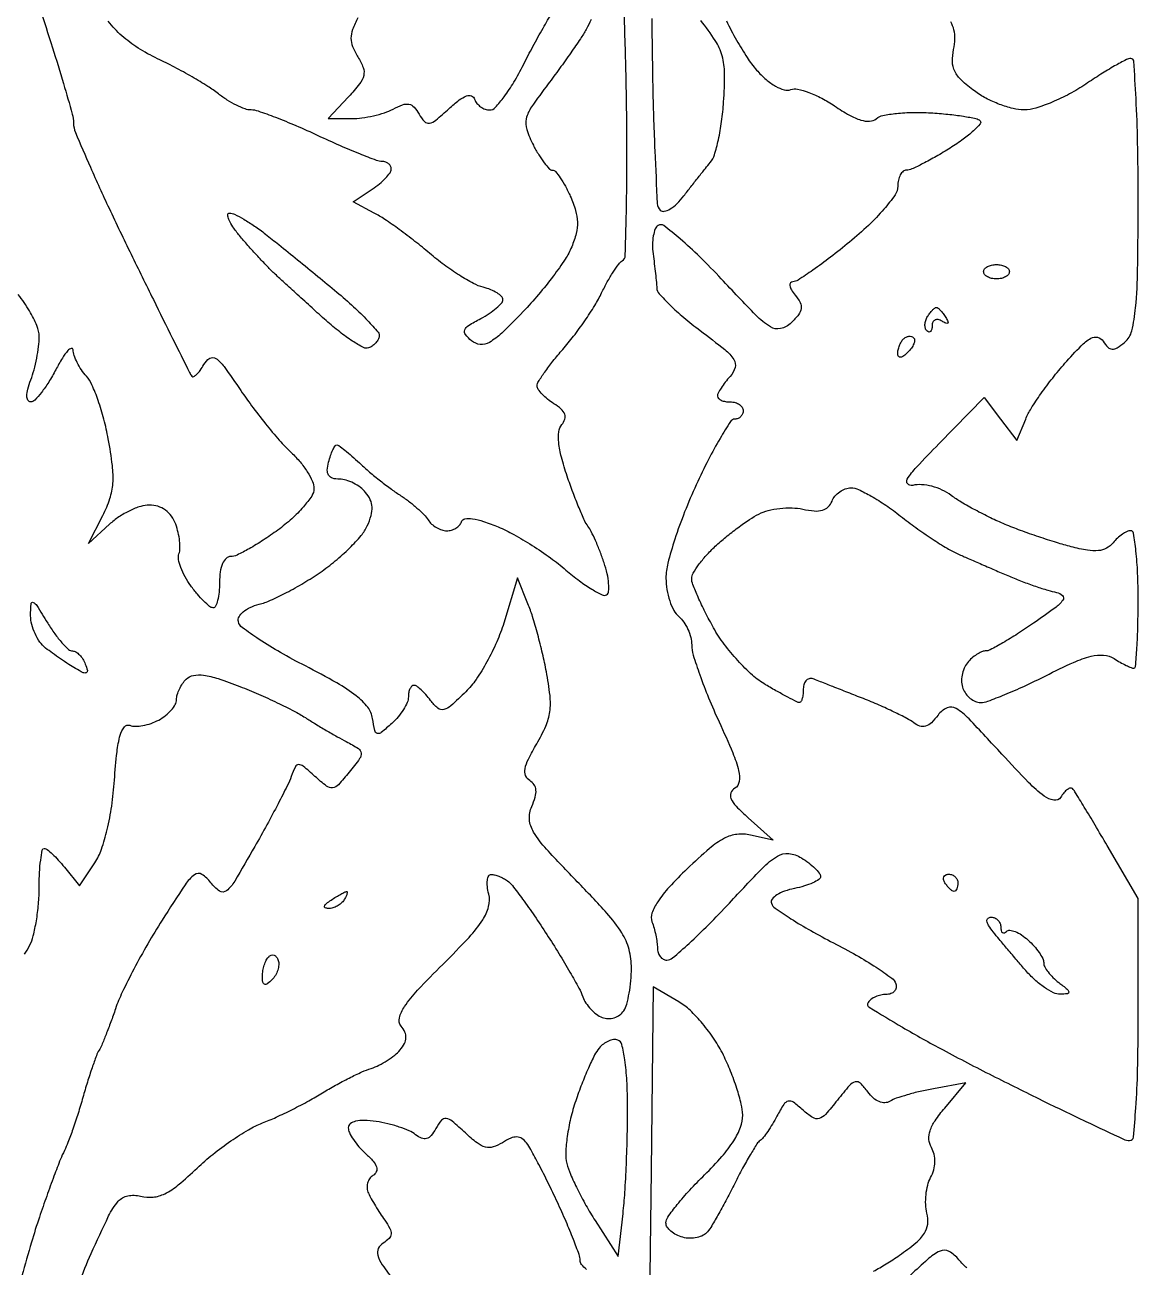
# Model space of a CAD drawing. Extents: x 0 to 102, y 0 to 135.
# Drawn here: x 90.55 to 101.52, y 12.63 to 24.87 of the extents above; entities that cross this region are included whole.
import ezdxf

# ---------------------------------------------------------------- set-up
doc = ezdxf.new("R2010")
doc.units = 0
doc.header["$MEASUREMENT"] = 0

msp = doc.modelspace()

# ---------------------------------------------------------------- linework, layer by layer
for points in [[(90.693273, 25.035399, -0.003682), (90.822118, 24.640315, -0.005177), (90.930804, 24.285863, -0.00313), (91.017172, 23.986539, -0.068771), (91.0296, 23.896608, 0.100509), (91.047997, 23.806012, 0.003248), (91.196165, 23.462465, 0.006131), (91.379369, 23.058683, 0.004208), (91.596631, 22.605008, 0.000726), (91.816257, 22.15778, 0.001142), (92.006354, 21.774311, 0.000272), (92.173836, 21.43885, 0.046226), (92.195176, 21.404505, 0.359771), (92.213684, 21.400138, 0.076451), (92.242892, 21.420621, 0.048529), (92.27786, 21.461335, 0.025614), (92.31336, 21.51778, -0.124002), (92.371976, 21.579829, -0.302964), (92.431901, 21.578556, -0.084063), (92.512666, 21.499085, -0.007387), (92.677819, 21.263275, 0.011808), (92.800396, 21.091507, 0.009705), (92.939042, 20.913907, 0.009832), (93.07283, 20.755681, 0.025512), (93.177004, 20.648803, -0.03236), (93.261729, 20.559464, -0.033275), (93.333365, 20.460733, -0.035273), (93.38335, 20.367164, -0.105417), (93.3984, 20.296572, -0.148517), (93.376123, 20.223228, -0.031529), (93.294099, 20.115955, -0.030403), (93.179261, 19.999082, -0.024828), (93.043334, 19.888319, -0.013636), (92.899307, 19.788334, -0.017043), (92.760187, 19.703904, -0.015367), (92.640504, 19.641496, -0.112958), (92.578034, 19.6272, 0.197122), (92.5335, 19.608933, 0.095928), (92.498136, 19.557355, 0.06664), (92.475227, 19.476673, 0.035911), (92.4678, 19.3734, -0.023617), (92.463212, 19.276319, -0.038273), (92.449162, 19.194935, -0.04537), (92.428898, 19.137311, -0.304917), (92.40435, 19.122259, -0.164183), (92.371004, 19.13509, -0.021515), (92.313895, 19.1868, -0.023142), (92.24966, 19.256353, -0.017471), (92.185519, 19.338241, -0.031684), (92.128887, 19.427345, -0.036801), (92.087095, 19.518649, -0.039885), (92.064187, 19.599543, -0.140836), (92.068652, 19.652833, 0.087142), (92.078631, 19.704833, 0.031475), (92.075068, 19.780268, 0.030073), (92.06065, 19.864138, 0.03139), (92.03641, 19.94445, 0.066526), (91.994212, 20.0238, 0.078726), (91.934596, 20.084216, 0.081396), (91.861001, 20.121832, 0.077673), (91.778029, 20.1348, 0.077252), (91.691386, 20.121333, 0.035382), (91.584841, 20.078885, 0.033962), (91.476719, 20.017299, 0.039747), (91.383839, 19.94445), (91.177272, 19.7541), (91.318667, 20.032063, 0.037687), (91.387961, 20.198164, 0.062419), (91.417382, 20.346952, 0.048596), (91.412707, 20.522817, 0.014777), (91.371974, 20.786532, 0.018526), (91.328909, 20.979258, 0.019689), (91.272414, 21.164334, 0.01972), (91.211512, 21.319025, 0.080437), (91.156744, 21.403531, -0.036148), (91.107807, 21.466157, -0.031461), (91.06585, 21.538073, -0.032755), (91.036214, 21.608219, -0.075939), (91.025861, 21.664261, 0.488241), (91.007807, 21.677462, 0.145577), (90.974022, 21.655988, 0.04209), (90.919389, 21.581268, 0.015371), (90.85464, 21.46725, -0.018502), (90.784622, 21.345732, -0.02593), (90.712713, 21.243192, -0.024403), (90.647274, 21.1674, -0.205256), (90.606673, 21.15, -0.276047), (90.57964, 21.166156, -0.126355), (90.569418, 21.207557, -0.064462), (90.578849, 21.275437, -0.024134), (90.608694, 21.367007, 0.025959), (90.640311, 21.46523, 0.01693), (90.666964, 21.581335, 0.017037), (90.685303, 21.696642, 0.030924), (90.6912, 21.791898, 0.099865), (90.669063, 21.901629, 0.034692), (90.595985, 22.04639, 0.030443), (90.485002, 22.209409, 0.021535)], [(91.087617, 12.473161, -0.019338), (91.20278, 12.75914, -0.00678), (91.375223, 13.130175, -0.065827), (91.47005, 13.274884, -0.16959), (91.56393, 13.329044, -0.108722), (91.690956, 13.325319, 0.086055), (91.813324, 13.316221, 0.091342), (91.92888, 13.349405, 0.058677), (92.061786, 13.436299, 0.016234), (92.248135, 13.60264, -0.021806), (92.402518, 13.737388, -0.0174), (92.579876, 13.869214, -0.017733), (92.752919, 13.979868, -0.041774), (92.8908, 14.046466, 0.015846), (93.025523, 14.103132, 0.008698), (93.1869, 14.180537, 0.008662), (93.348121, 14.264872, 0.013688), (93.483, 14.343295, -0.011695), (93.609763, 14.417677, -0.010185), (93.745792, 14.489689, -0.010296), (93.871521, 14.549792, -0.029576), (93.96181, 14.584417, 0.038014), (94.039277, 14.615633, 0.026927), (94.120988, 14.661648, 0.02732), (94.194684, 14.714411, 0.050566), (94.247119, 14.765976, 0.051385), (94.289957, 14.82995, 0.111245), (94.305421, 14.886755, 0.119765), (94.294568, 14.941939, 0.065127), (94.257502, 15.000713, -0.243682), (94.239948, 15.081221, -0.082672), (94.291272, 15.193622, -0.040361), (94.420532, 15.355447, -0.008995), (94.667715, 15.609011, 0.009667), (94.926604, 15.8753, 0.043116), (95.061083, 16.046516, 0.079766), (95.120158, 16.17865, 0.127467), (95.1211, 16.301598, -0.033308), (95.10754, 16.376409, -0.058467), (95.107796, 16.43922, -0.088337), (95.120688, 16.48133, -0.286288), (95.144679, 16.495705, -0.062097), (95.17872, 16.490842, -0.027837), (95.221678, 16.476532, -0.027032), (95.265986, 16.456143, -0.033053), (95.304825, 16.432255, -0.073138), (95.353619, 16.385551, -0.006738), (95.454926, 16.251676, -0.008579), (95.571405, 16.087536, -0.006624), (95.6929, 15.9048, -0.005887), (95.811938, 15.71566, -0.006748), (95.921071, 15.532129, -0.006141), (96.009509, 15.374276, -0.037983), (96.047606, 15.289531, 0.059863), (96.078436, 15.228251, 0.042869), (96.126202, 15.168132, 0.043376), (96.18256, 15.118, 0.068585), (96.239119, 15.086853, 0.086598), (96.297624, 15.075381, 0.080123), (96.358255, 15.083865, 0.081666), (96.412151, 15.110695, 0.095654), (96.451243, 15.152222, 0.074321), (96.480179, 15.217703, 0.022205), (96.504427, 15.324466, 0.021733), (96.521308, 15.448311, 0.021935), (96.527305, 15.572772, 0.067059), (96.503416, 15.756018, 0.074321), (96.431964, 15.919556, 0.043965), (96.285003, 16.113614, 0.009267), (95.993484, 16.423686, -0.006842), (95.689757, 16.74362, -0.050047), (95.562777, 16.912145, -0.116965), (95.522261, 17.037402, -0.125572), (95.543969, 17.163966, 0.032308), (95.578809, 17.257918, 0.092), (95.586234, 17.327022, 0.131784), (95.567813, 17.379345, 0.104542), (95.52429, 17.42087, -0.165447), (95.484601, 17.469026, -0.138593), (95.478891, 17.535305, -0.069387), (95.511854, 17.632159, -0.016616), (95.593481, 17.781641, 0.030109), (95.683101, 17.956836, 0.069873), (95.72283, 18.098658, 0.061345), (95.724583, 18.256991, 0.019061), (95.689056, 18.492723, 0.010733), (95.651352, 18.670347, 0.008503), (95.603242, 18.860637, 0.008612), (95.552549, 19.035696, 0.021147), (95.507711, 19.1619), (95.405261, 19.4157), (95.26898, 18.972174, -0.029098), (95.199419, 18.785266, -0.02249), (95.103013, 18.590409, -0.022969), (94.996097, 18.416159, -0.049484), (94.895356, 18.295374, -0.011183), (94.748071, 18.156952, -0.123541), (94.677106, 18.119447, -0.242731), (94.619087, 18.133393, -0.054549), (94.54763, 18.21015, 0.021742), (94.501401, 18.266835, 0.027602), (94.453773, 18.31471, 0.027662), (94.410762, 18.349314, 0.156811), (94.383123, 18.3582, 0.198942), (94.362445, 18.349633, 0.085534), (94.344899, 18.324775, 0.065517), (94.332981, 18.287966, 0.045603), (94.329, 18.244412, -0.102618), (94.317823, 18.190525, -0.037012), (94.281294, 18.120876, -0.034823), (94.228743, 18.048289, -0.034758), (94.166596, 17.983651, -0.011584), (94.062437, 17.893688, -0.23782), (94.023144, 17.884807, -0.287443), (93.997337, 17.911619, -0.015952), (93.976246, 18.031182, 0.132442), (93.92876, 18.141629, 0.059503), (93.815893, 18.25385, 0.03697), (93.623894, 18.382335, 0.011082), (93.3138, 18.549204, -0.011675), (93.068881, 18.681376, -0.016608), (92.858228, 18.810942, -0.012613), (92.692571, 18.926689, -0.180715), (92.653918, 18.985927, -0.187029), (92.661156, 19.034073, -0.088653), (92.702017, 19.082996, -0.067629), (92.770227, 19.126051, -0.045555), (92.857255, 19.156538, 0.044158), (92.970322, 19.195793, 0.014651), (93.128373, 19.272476, 0.014458), (93.299421, 19.368139, 0.015948), (93.459027, 19.470609, 0.022347), (93.608562, 19.583657, 0.0215), (93.749431, 19.710999, 0.022009), (93.863604, 19.833853, 0.069424), (93.923777, 19.928532, 0.036011), (93.962173, 20.031938, 0.082935), (93.971914, 20.114068, 0.097359), (93.954064, 20.186525, 0.064357), (93.908079, 20.259195, 0.059637), (93.85586, 20.308721, 0.043878), (93.787897, 20.350587, 0.044601), (93.715406, 20.379144, 0.071654), (93.649761, 20.3886, -0.070486), (93.582088, 20.398188, -0.183727), (93.543435, 20.427261, -0.157344), (93.530367, 20.478354, -0.048548), (93.543087, 20.5578, -0.018657), (93.562652, 20.62263, -0.028086), (93.584903, 20.677297, -0.026976), (93.60685, 20.717794, -0.26073), (93.623304, 20.727, -0.161262), (93.645137, 20.71977, -0.008675), (93.703585, 20.674699, -0.012833), (93.771902, 20.617167, -0.00895), (93.846087, 20.548955, 0.014352), (93.932926, 20.470823, 0.008625), (94.040152, 20.382916, 0.008635), (94.149893, 20.299109, 0.01489), (94.2444, 20.233736, -0.018762), (94.330332, 20.173305, -0.017458), (94.413645, 20.105196, -0.01775), (94.483391, 20.03947, -0.054812), (94.523554, 19.988781, 0.067825), (94.558001, 19.947549, 0.052003), (94.605305, 19.912661, 0.052969), (94.657609, 19.888944, 0.08014), (94.706854, 19.881, 0.071007), (94.753269, 19.887625, 0.066162), (94.797201, 19.907017, 0.070306), (94.832094, 19.935709, 0.105507), (94.852023, 19.969568, -0.280832), (94.886027, 19.998296, -0.073368), (94.960622, 19.998852, -0.045856), (95.070434, 19.973062, -0.018367), (95.21511, 19.918763, -0.028322), (95.366752, 19.845061, -0.014485), (95.548507, 19.736604, -0.014347), (95.729851, 19.613691, -0.0209), (95.881668, 19.494361, 0.016105), (96.014146, 19.388161, 0.024301), (96.136618, 19.30528, 0.021323), (96.238846, 19.24894, 0.259245), (96.281977, 19.250936, 0.237724), (96.30232, 19.284083, 0.040365), (96.302547, 19.360536, 0.036558), (96.28774, 19.457987, 0.025127), (96.257472, 19.56562, 0.011135), (96.217412, 19.676523, 0.011623), (96.172985, 19.783943, 0.011361), (96.130393, 19.874858, 0.049079), (96.098798, 19.925374, -0.057884), (96.06522, 19.981218, -0.007979), (96.011116, 20.105781, -0.009066), (95.951828, 20.256103, -0.007562), (95.894184, 20.417814, -0.0165), (95.836902, 20.6068, -0.03986), (95.810548, 20.750302, -0.056549), (95.81172, 20.856588, -0.143145), (95.842111, 20.926825, 0.098469), (95.870939, 20.980047, 0.168271), (95.869274, 21.03001, 0.121549), (95.83462, 21.079737, 0.040523), (95.762899, 21.133053, -0.029211), (95.699779, 21.177796, -0.035312), (95.646439, 21.227056, -0.038007), (95.608781, 21.273761, -0.151798), (95.598, 21.308453, -0.141546), (95.610227, 21.350777, -0.012686), (95.672173, 21.443733, -0.015717), (95.753791, 21.552303, -0.011626), (95.850503, 21.667286, 0.01773), (95.956726, 21.796751, 0.012493), (96.067157, 21.949277, 0.012629), (96.165565, 22.10066, 0.025759), (96.233467, 22.225056, -0.0141), (96.288785, 22.332266, -0.016786), (96.347117, 22.429997, -0.015699), (96.401161, 22.508474, -0.095981), (96.43716, 22.541673, 0.252373), (96.466168, 22.592008, 0.001881), (96.47834, 23.086381, 0.006377), (96.482987, 23.660029, 0.003975), (96.474512, 24.332443, 0.004416), (96.45451, 25.01293, 0.006427)], [(93.832218, 24.934913, 0.031395), (93.779193, 24.818875, 0.091241), (93.763133, 24.732526, 0.099126), (93.779431, 24.650314, 0.041257), (93.831484, 24.549292, -0.049483), (93.883365, 24.444407, -0.148354), (93.888575, 24.36549, -0.110437), (93.84886, 24.282984, -0.021399), (93.740166, 24.156883), (93.538106, 23.9418), (93.769915, 23.9418, 0.033711), (93.87153, 23.948659, 0.023062), (93.985343, 23.969476, 0.023308), (94.093657, 23.999877, 0.042816), (94.177767, 24.036016, -0.034824), (94.272015, 24.078306, -0.136439), (94.334973, 24.083413, -0.1631), (94.385031, 24.055176, -0.055968), (94.43417, 23.986639, 0.057914), (94.487199, 23.913278, 0.257878), (94.535795, 23.896934, 0.129152), (94.599223, 23.926579, 0.012217), (94.729469, 24.040473, -0.02089), (94.829653, 24.125058, -0.077998), (94.901651, 24.164739, -0.179361), (94.950511, 24.164402, -0.219977), (94.982155, 24.13215, 0.084216), (95.004811, 24.091728, 0.067708), (95.041102, 24.057464, 0.068114), (95.08498, 24.034315, 0.087583), (95.129822, 24.0264, 0.210694), (95.184882, 24.050679, 0.024532), (95.272724, 24.156869, 0.026087), (95.368818, 24.30042, 0.018471), (95.461937, 24.47055, -0.007083), (95.556319, 24.652719, -0.007007), (95.656155, 24.832803, -0.006906), (95.747894, 24.987938, -0.026751)], [(96.128808, 24.917827, -0.035155), (96.081573, 24.820924, -0.016653), (96.024248, 24.728904, -0.004707), (95.928905, 24.589496, -0.004738), (95.818141, 24.433929, -0.004989), (95.706312, 24.283163, 0.011278), (95.542364, 24.056219, 0.091806), (95.490364, 23.939763, 0.140737), (95.494894, 23.833935, 0.038728), (95.560435, 23.678844, 0.018584), (95.613395, 23.585136, 0.026099), (95.667929, 23.506064, 0.024611), (95.717663, 23.447633, 0.206988), (95.748721, 23.4342, -0.221051), (95.779081, 23.420088, -0.025423), (95.825832, 23.358559, -0.026817), (95.876318, 23.275338, -0.018741), (95.924478, 23.176697, -0.030979), (95.976541, 23.036159, -0.0665), (95.994924, 22.922281, -0.069163), (95.982471, 22.810428, -0.035946), (95.938094, 22.676889, -0.048277), (95.874502, 22.557431, -0.014674), (95.756055, 22.389753, -0.014546), (95.611552, 22.208642, -0.015378), (95.459328, 22.039663, -0.009893), (95.248593, 21.828264, -0.062548), (95.127121, 21.737396, -0.149358), (95.036966, 21.717161, -0.155484), (94.95254, 21.751296, -0.049946), (94.890797, 21.813927, -0.272238), (94.884107, 21.859153, -0.160228), (94.921866, 21.903756, -0.016983), (95.041876, 21.971926, 0.024395), (95.125244, 22.020931, 0.032242), (95.195643, 22.073857, 0.033677), (95.246206, 22.123522, 0.183785), (95.2596, 22.158731, 0.201614), (95.246447, 22.190024, 0.053516), (95.203018, 22.224295, 0.045454), (95.140727, 22.25596, 0.033401), (95.066981, 22.279802, -0.061911), (94.97072, 22.31709, -0.017697), (94.832206, 22.397992, -0.017526), (94.681057, 22.50119, -0.017773), (94.538231, 22.614264, 0.010084), (94.394241, 22.731905, 0.008896), (94.239559, 22.848782, 0.008972), (94.096348, 22.949159, 0.026612), (93.993489, 23.01084), (93.784878, 23.121299), (93.972339, 23.245768, 0.02545), (94.044106, 23.29887, 0.031688), (94.104733, 23.355495, 0.033143), (94.148008, 23.407937, 0.157188), (94.1598, 23.444519, 0.117893), (94.153025, 23.472851, 0.100599), (94.133912, 23.49698, 0.092623), (94.105329, 23.51318, 0.082916), (94.071672, 23.5188, -0.090474), (94.014459, 23.529238, -0.00538), (93.849971, 23.593354, -0.007953), (93.655059, 23.67538, -0.005775), (93.4407, 23.7726, 0.007757), (93.224114, 23.869797, 0.010037), (93.022354, 23.951846, 0.008016), (92.851972, 24.014068, 0.083722), (92.778837, 24.0264, -0.088265), (92.719518, 24.036954, -0.026898), (92.635401, 24.073108, -0.026007), (92.543806, 24.124548, -0.025705), (92.457676, 24.185405, 0.026181), (92.352858, 24.259316, 0.009678), (92.198028, 24.352645, 0.009561), (92.024789, 24.448183, 0.011364), (91.857626, 24.531449, -0.031294), (91.665227, 24.63705, -0.041168), (91.505491, 24.757685, -0.042306), (91.371019, 24.899988, -0.036077)], [(96.727976, 24.926424, 0.003616), (96.73773, 24.225028, 0.005685), (96.757316, 23.622774, 0.001823), (96.781984, 23.104125, 0.186107), (96.810832, 23.039381, 0.257056), (96.849907, 23.028128, 0.080716), (96.908342, 23.051732, 0.057677), (96.97629, 23.104489, 0.03553), (97.043453, 23.1804, -0.002312), (97.112684, 23.269987, -0.001944), (97.186846, 23.364283, -0.001961), (97.255237, 23.449858, -0.005421), (97.304267, 23.509384, 0.101609), (97.34462, 23.583721, 0.019489), (97.383658, 23.732968, 0.020036), (97.415942, 23.913669, 0.017276), (97.435616, 24.105541, 0.017488), (97.444811, 24.386984, 0.068006), (97.420864, 24.559259, 0.075167), (97.352845, 24.709963, 0.024375), (97.209819, 24.909139, -0.022256)], [(97.463246, 24.904324, 0.016091), (97.56229, 24.714472, 0.016353), (97.666847, 24.542293, 0.036316), (97.759806, 24.420274, 0.032858), (97.85354, 24.327275, 0.048909), (97.947653, 24.260366, 0.06008), (98.032331, 24.224537, 0.16309), (98.096602, 24.227307, -0.147507), (98.164399, 24.2323, -0.03452), (98.274843, 24.199533, -0.032665), (98.401882, 24.142384, -0.027055), (98.528977, 24.065831, 0.020562), (98.674931, 23.975316, 0.054542), (98.787598, 23.927012, 0.085077), (98.874129, 23.916025, 0.163761), (98.938605, 23.940891, -0.124638), (99.003915, 23.972016, -0.022441), (99.138118, 23.992553, -0.022977), (99.30125, 24.002522, -0.019007), (99.47534, 23.99853, -0.010234), (99.645814, 23.984623, -0.014191), (99.797824, 23.964712, -0.010656), (99.922075, 23.94211, -0.147085), (99.961906, 23.920694, -0.392856), (99.963079, 23.888777, -0.02928), (99.896863, 23.820556, -0.028327), (99.796987, 23.738937, -0.016352), (99.668474, 23.651807, -0.010423), (99.530159, 23.568473, -0.013463), (99.399676, 23.498122, -0.011223), (99.288725, 23.445194, -0.106062), (99.237481, 23.4342, 0.178248), (99.204553, 23.422076, 0.092161), (99.176545, 23.387541, 0.072222), (99.157581, 23.336134, 0.052353), (99.1512, 23.275362, -0.154641), (99.124101, 23.189838, -0.024696), (99.014728, 23.049806, -0.024776), (98.861983, 22.889743, -0.017623), (98.676181, 22.725462, -0.008189), (98.488, 22.575643, -0.011656), (98.31566, 22.449274, -0.007778), (98.168807, 22.350132, -0.145584), (98.115922, 22.3344, 0.24385), (98.093427, 22.322735, 0.200661), (98.087505, 22.296004, 0.092213), (98.103477, 22.253822, 0.03673), (98.139524, 22.203254, -0.051421), (98.189409, 22.128744, -0.158166), (98.199755, 22.069709, -0.133101), (98.173933, 22.009459, -0.032281), (98.100708, 21.928304, -0.138182), (97.997294, 21.872137, -0.198983), (97.895898, 21.889532, -0.059403), (97.752123, 22.006132, -0.004704), (97.412769, 22.362239, 0.01112), (97.199791, 22.580064, 0.017724), (97.007275, 22.755483, 0.012006), (96.844574, 22.886921, 0.311823), (96.791058, 22.889651, 0.16295), (96.761799, 22.854498, 0.048136), (96.742524, 22.78616, 0.042726), (96.734485, 22.700249, 0.034826), (96.740185, 22.608012, -0.002975), (96.752311, 22.511818, -0.002847), (96.763478, 22.414066, -0.00282), (96.772356, 22.327682, -0.010212), (96.776571, 22.272591, 0.170039), (96.800038, 22.215949, 0.016434), (96.904378, 22.10672, 0.019401), (97.041765, 21.98212, 0.014133), (97.203472, 21.854122, -0.008314), (97.447515, 21.665527, -0.079354), (97.535817, 21.568404, -0.216215), (97.548027, 21.489547, -0.116346), (97.499572, 21.40167, 0.018781), (97.451727, 21.344636, 0.022562), (97.411311, 21.28746, 0.022019), (97.382046, 21.237074, 0.121126), (97.3746, 21.206789, 0.208616), (97.384071, 21.185077, 0.082021), (97.411877, 21.166682, 0.06249), (97.452918, 21.154167, 0.042812), (97.5015, 21.15, -0.064853), (97.550014, 21.143681, -0.082425), (97.591123, 21.125149, -0.098894), (97.618623, 21.097663, -0.148195), (97.6284, 21.0654, -0.09594), (97.622147, 21.033109, -0.097163), (97.604301, 21.005651, -0.09864), (97.577667, 20.987268, -0.102225), (97.546362, 20.9808, 0.255588), (97.502717, 20.956931, 0.009406), (97.40069, 20.790916, 0.015079), (97.28606, 20.582126, 0.009781), (97.165662, 20.334386, 0.014506), (97.051336, 20.06682, 0.015243), (96.954732, 19.797419, 0.015046), (96.885673, 19.560593, 0.063496), (96.867, 19.414144, 0.041585), (96.876378, 19.301588, 0.039204), (96.904277, 19.189817, 0.041717), (96.945176, 19.094773, 0.097386), (96.9939, 19.035, -0.068231), (97.042487, 18.981982, -0.044556), (97.083523, 18.909729, -0.044223), (97.111468, 18.830496, -0.062754), (97.1208, 18.756439, 0.074438), (97.135781, 18.656369, 0.011097), (97.19992, 18.462433, 0.012277), (97.287019, 18.235274, 0.010304), (97.390143, 17.998847, -0.008039), (97.525203, 17.692992, -0.041655), (97.582654, 17.517569, -0.092033), (97.58803, 17.409445, -0.2245), (97.545668, 17.344154, 0.1606), (97.50655, 17.297593, 0.204655), (97.507853, 17.242075, 0.086724), (97.559117, 17.167178, 0.016733), (97.678175, 17.053088), (97.9245, 16.832365), (97.700612, 16.883155, 0.085667), (97.567124, 16.890124, 0.093005), (97.443132, 16.851193, 0.055665), (97.296953, 16.750988, 0.012976), (97.076575, 16.550534, 0.015232), (96.89918, 16.36988, 0.039645), (96.786591, 16.226768, 0.058429), (96.728886, 16.113339, 0.182046), (96.729413, 16.029043, -0.024122), (96.749711, 15.967415, -0.016859), (96.766835, 15.896279, -0.017051), (96.778644, 15.826822, -0.033591), (96.7824, 15.770981, 0.07643), (96.789448, 15.725143, 0.089527), (96.809882, 15.686244, 0.100754), (96.840278, 15.660241, 0.127396), (96.875957, 15.651, 0.179259), (96.932643, 15.671998, 0.007606), (97.09546, 15.816162, 0.012247), (97.284903, 15.997818, 0.008326), (97.491823, 16.213254, -0.0054), (97.81848, 16.557366, -0.060295), (97.965166, 16.676026, -0.168872), (98.076841, 16.701601, -0.112672), (98.201965, 16.658204, -0.023586), (98.273884, 16.608428, -0.030412), (98.334624, 16.555863, -0.031266), (98.378315, 16.507442, -0.169493), (98.3898, 16.474535, -0.252916), (98.3742, 16.445667, -0.037598), (98.314275, 16.41256, -0.034743), (98.231193, 16.381275, -0.023324), (98.132695, 16.356749, 0.035667), (98.03646, 16.33025, 0.057687), (97.960275, 16.292954, 0.080486), (97.913923, 16.251379, 0.255554), (97.906773, 16.211781, 0.161537), (97.943921, 16.162102, 0.009982), (98.099241, 16.05845, 0.013978), (98.293639, 15.941777, 0.009854), (98.518195, 15.821167, -0.011247), (98.742898, 15.699671, -0.015676), (98.93781, 15.580299, -0.012045), (99.092056, 15.473648, -0.160238), (99.131867, 15.41835, -0.121389), (99.134473, 15.378085, -0.140323), (99.117598, 15.343664, -0.124632), (99.083047, 15.320622, -0.085253), (99.036343, 15.3126, 0.054989), (98.983406, 15.30676, 0.049416), (98.930974, 15.289473, 0.052479), (98.886752, 15.26403, 0.097876), (98.858728, 15.23387, 0.415767), (98.870017, 15.186608, 0.004131), (99.197737, 14.990158, 0.01019), (99.597228, 14.765981, 0.006075), (100.081128, 14.51477, 0.002477), (100.574354, 14.269335, 0.003821), (101.00346, 14.062509, 0.001284), (101.375548, 13.887823, 0.109525), (101.436093, 13.8744, 0.38576), (101.473054, 13.907902, 0.00695), (101.49736, 14.195838, 0.012157), (101.514635, 14.57107, 0.005423), (101.52, 15.065715), (101.52, 16.25703), (101.215241, 16.778865, 0.001991), (101.095692, 16.981708, 0.002919), (100.988772, 17.159117, 0.001399), (100.896571, 17.309158, 0.052795), (100.872241, 17.34055, 0.274745), (100.851714, 17.346225, 0.091381), (100.822457, 17.332137, 0.06074), (100.788945, 17.300769, 0.034992), (100.756462, 17.25595, -0.305172), (100.690472, 17.226384, -0.115843), (100.592916, 17.267841, -0.042124), (100.439831, 17.401213, -0.007272), (100.175987, 17.6814, 0.004428), (99.854288, 18.026943, 0.065956), (99.726217, 18.130624, 0.246693), (99.637523, 18.136405, 0.127497), (99.54818, 18.065293, -0.037256), (99.482437, 17.990243, -0.117233), (99.425519, 17.955851, -0.157696), (99.369581, 17.956001, -0.086321), (99.308405, 17.988452, 0.043522), (99.240701, 18.03213, 0.00926), (99.115423, 18.095362, 0.009621), (98.966975, 18.163385, 0.009017), (98.8128, 18.227191, -0.000108), (98.659291, 18.287542, -0.000124), (98.512867, 18.345186, -0.000111), (98.38878, 18.394103, -0.000721), (98.32635, 18.418834, 0.124938), (98.2861, 18.424097, 0.153044), (98.251657, 18.408621, 0.130915), (98.228573, 18.373726, 0.081197), (98.2206, 18.324951, -0.02605), (98.217884, 18.272856, -0.041203), (98.209595, 18.228936, -0.04995), (98.197599, 18.19789, -0.28276), (98.183136, 18.189, -0.117044), (98.158139, 18.194933, -0.004142), (98.0694, 18.240495, -0.007469), (97.965118, 18.297134, -0.005137), (97.848559, 18.364301, -0.049415), (97.719235, 18.458948, -0.024923), (97.575472, 18.601276, -0.024481), (97.440302, 18.764509, -0.033267), (97.336123, 18.924856, -0.010214), (97.25367, 19.079727, -0.012874), (97.184051, 19.22644, -0.01101), (97.13201, 19.351162, -0.09359), (97.1208, 19.410528, -0.133225), (97.134946, 19.462675, -0.025689), (97.189141, 19.545188, -0.025699), (97.264383, 19.637495, -0.021234), (97.35345, 19.727935, -0.015875), (97.456817, 19.818383, -0.012178), (97.575132, 19.910727, -0.012353), (97.690167, 19.991758, -0.028373), (97.781412, 20.045495, -0.057358), (97.873497, 20.080253, -0.033866), (97.989296, 20.101159, -0.033493), (98.109372, 20.106441, -0.048337), (98.214835, 20.093766, 0.032198), (98.329103, 20.076282, 0.088895), (98.409895, 20.083562, 0.127513), (98.465797, 20.115632, 0.107887), (98.503318, 20.172734, -0.082404), (98.532777, 20.222914, -0.065863), (98.57898, 20.265441, -0.066396), (98.634223, 20.29419, -0.087031), (98.690157, 20.304, -0.110107), (98.76404, 20.28753, -0.019751), (98.890124, 20.222185, -0.020475), (99.034246, 20.132109, -0.017242), (99.179262, 20.02548, 0.01123), (99.329786, 19.911988, 0.010132), (99.490441, 19.801293, 0.010209), (99.638436, 19.707963, 0.03145), (99.7434, 19.653406, 0.001085), (99.845296, 19.608597, 0.000483), (99.979751, 19.549974, 0.000478), (100.122168, 19.488205, 0.000647), (100.251, 19.432673, 0.010296), (100.376773, 19.381692, 0.009095), (100.509823, 19.33368, 0.009173), (100.631309, 19.294795, 0.027244), (100.7163, 19.27427, -0.158483), (100.774378, 19.24278, -0.364959), (100.777138, 19.196644, -0.074136), (100.699712, 19.119643, -0.007656), (100.489557, 18.969823, -0.008772), (100.332055, 18.865168, -0.011985), (100.186379, 18.776859, -0.008873), (100.062774, 18.708811, -0.121977), (100.013466, 18.6966, 0.10621), (99.975965, 18.688543, 0.039699), (99.928538, 18.662473, 0.037116), (99.879712, 18.624878, 0.036945), (99.836899, 18.580423, 0.075099), (99.803934, 18.525777, 0.055741), (99.784317, 18.457946, 0.056022), (99.780232, 18.387878, 0.078337), (99.793292, 18.326623, 0.070042), (99.822464, 18.274009, 0.063306), (99.865916, 18.229427, 0.066798), (99.916444, 18.199249, 0.101596), (99.966364, 18.189, 0.08862), (100.039417, 18.20205, 0.008949), (100.204674, 18.266424, 0.010992), (100.400012, 18.351634, 0.008541), (100.608754, 18.45257, -0.010575), (100.884188, 18.584375, -0.044769), (101.056691, 18.644563, -0.080415), (101.18003, 18.655164, -0.121468), (101.281994, 18.62177, 0.011876), (101.343036, 18.585635, 0.014784), (101.401478, 18.555121, 0.013073), (101.451438, 18.532482, 0.100164), (101.476552, 18.5274, 0.390977), (101.494055, 18.543556, 0.003968), (101.507237, 18.72621, 0.010009), (101.516876, 18.94469, 0.006018), (101.52, 19.2042, 0.010294), (101.514657, 19.46369, 0.017023), (101.498192, 19.68219, 0.011063), (101.475262, 19.855711, 0.369934), (101.445759, 19.881, 0.113376), (101.410448, 19.872889, 0.037766), (101.364309, 19.846036, 0.035327), (101.316014, 19.807523, 0.033576), (101.272736, 19.761975, -0.096454), (101.207867, 19.708898, -0.100304), (101.12871, 19.684974, -0.06597), (101.020593, 19.689104, -0.020254), (100.860527, 19.723294, -0.012366), (100.716186, 19.764123, -0.006602), (100.539764, 19.821337, -0.006568), (100.36106, 19.884539, -0.010176), (100.2087, 19.944235, -0.013783), (100.065119, 20.008585, -0.01091), (99.913494, 20.085744, -0.011064), (99.775875, 20.163568, -0.026836), (99.678944, 20.228533, 0.05159), (99.589883, 20.282043, 0.045793), (99.48816, 20.318763, 0.047704), (99.386594, 20.335108, 0.073903), (99.298244, 20.32773, -0.273135), (99.248918, 20.343119, -0.336022), (99.244856, 20.389797, -0.047611), (99.336688, 20.50893, -0.006381), (99.556201, 20.737763), (100.003502, 21.1923), (100.163977, 20.981783), (100.324453, 20.771265), (100.412013, 20.981783, -0.041539), (100.465591, 21.085404, -0.013301), (100.561653, 21.229865, -0.013168), (100.677617, 21.385696, -0.014348), (100.798467, 21.5307, -0.011589), (100.957397, 21.702445, -0.069772), (101.053102, 21.776973, -0.191395), (101.120258, 21.786718, -0.193871), (101.175332, 21.74764, 0.050321), (101.221841, 21.689087, 0.189201), (101.263783, 21.670105, 0.155749), (101.312848, 21.683052, 0.031439), (101.386652, 21.736849, 0.161923), (101.457307, 21.850297, 0.036139), (101.495008, 22.078527, 0.01952), (101.515119, 22.461796, 0.003348), (101.52, 23.190759, 0.005015), (101.514834, 23.705812, 0.008348), (101.498888, 24.139423, 0.002777), (101.477188, 24.506761, 0.395428), (101.448131, 24.534, 0.121467), (101.403517, 24.523, 0.008258), (101.288015, 24.459898, 0.011438), (101.151819, 24.378368, 0.008315), (101.003981, 24.281739, -0.025851), (100.844117, 24.185074, -0.024235), (100.67171, 24.103128, -0.025004), (100.511727, 24.045591, -0.072306), (100.395624, 24.027939, -0.06167), (100.28702, 24.040667, -0.030708), (100.154533, 24.081831, -0.029927), (100.020637, 24.142024, -0.038601), (99.906398, 24.213563, -0.028431), (99.779253, 24.319247, -0.089662), (99.713167, 24.407708, -0.111727), (99.690039, 24.502114, -0.058546), (99.702084, 24.623082, 0.046424), (99.714927, 24.726608, 0.069468), (99.705112, 24.817073, 0.078161), (99.672568, 24.893451, 0.07999)], [(90.547237, 15.709091, 0.02429), (90.596028, 15.793488, 0.057601), (90.632691, 15.890735, 0.02008), (90.663243, 16.037459, 0.019636), (90.684204, 16.2031, 0.021656), (90.6912, 16.364538, -0.012127), (90.694792, 16.512628, -0.019988), (90.705855, 16.637336, -0.014929), (90.721362, 16.734475, -0.360117), (90.741089, 16.7508, -0.17034), (90.768375, 16.741226, -0.01803), (90.820248, 16.696556, -0.020635), (90.879598, 16.636866, -0.015155), (90.940508, 16.566139), (91.090038, 16.381477), (91.240507, 16.611121, 0.062117), (91.305272, 16.74318, 0.024907), (91.361386, 16.936799, 0.022513), (91.405368, 17.168911, 0.017707), (91.432667, 17.423453, -0.009373), (91.45798, 17.703417, -0.040919), (91.489485, 17.866604, -0.094518), (91.530384, 17.948951, -0.333541), (91.583768, 17.964156, 0.096889), (91.638145, 17.954641, 0.04021), (91.712684, 17.962143, 0.037835), (91.793636, 17.98336, 0.039879), (91.868989, 18.016262, 0.043541), (91.936251, 18.060179, 0.046766), (91.993156, 18.114146, 0.051833), (92.032321, 18.169609, 0.128518), (92.0448, 18.217357, -0.071694), (92.051708, 18.265286, -0.038802), (92.072956, 18.321084, -0.037697), (92.103964, 18.375648, -0.048355), (92.140651, 18.420211, -0.155802), (92.210194, 18.456088, -0.076447), (92.310873, 18.457554, -0.04534), (92.455365, 18.423928, -0.013384), (92.669401, 18.346758, -0.009461), (92.850649, 18.271889, -0.008278), (93.037264, 18.186934, -0.00835), (93.203319, 18.104568, -0.02444), (93.3138, 18.040423, 0.006686), (93.408747, 17.980693, 0.004394), (93.519553, 17.914368, 0.00442), (93.628569, 17.851698, 0.008492), (93.717237, 17.803728, -0.020043), (93.836517, 17.735589, -0.232775), (93.864016, 17.691168, -0.184334), (93.848913, 17.636101, -0.012102), (93.746457, 17.503117, -0.015876), (93.639194, 17.378931, -0.177519), (93.582056, 17.349528, -0.197107), (93.522507, 17.36571, -0.020253), (93.408234, 17.461001, 0.009556), (93.29308, 17.561278, 0.176935), (93.248381, 17.577447, 0.287574), (93.215276, 17.556546, 0.024854), (93.174811, 17.460266, -0.02855), (93.135421, 17.368452, -0.004399), (93.045352, 17.191641, -0.004898), (92.935095, 16.984803, -0.004237), (92.81543, 16.769869, -0.004652), (92.617447, 16.428682, -0.087338), (92.536986, 16.334944, -0.332129), (92.468508, 16.331799, -0.082465), (92.381924, 16.414092, 0.090797), (92.293842, 16.495078, 0.314864), (92.220647, 16.491582, 0.082045), (92.130076, 16.39422, 0.004499), (91.901793, 16.043153, 0.010978), (91.760424, 15.810284, 0.009747), (91.623498, 15.562097, 0.009833), (91.509019, 15.33391, 0.029391), (91.443208, 15.17223, -0.005752), (91.39711, 15.041625, -0.006583), (91.349977, 14.917897, -0.005995), (91.307398, 14.814056, -0.036909), (91.280993, 14.7627, 0.048069), (91.254984, 14.709215, 0.006436), (91.212719, 14.591121, 0.007391), (91.166366, 14.449363, 0.006155), (91.121193, 14.2974, -0.007178), (91.074415, 14.141204, -0.007216), (91.02325, 13.986691, -0.007078), (90.974812, 13.853316, -0.028565), (90.939546, 13.774268, 0.025074), (90.901057, 13.689587, 0.004212), (90.836935, 13.5233, 0.004601), (90.76495, 13.326354, 0.00407), (90.693532, 13.119921, 0.009445), (90.61507, 12.871602, 0.004165), (90.520295, 12.54055, 0.004121)], [(98.911059, 12.586087, 0.0165), (99.036648, 12.657952, 0.013318), (99.166716, 12.743052, 0.02005), (99.328895, 12.865349, 0.076156), (99.41352, 12.959421, 0.118503), (99.446383, 13.050969, 0.088895), (99.439019, 13.158173, -0.05128), (99.426682, 13.2436, -0.03596), (99.429689, 13.340832, -0.036394), (99.44632, 13.434579, -0.060843), (99.475233, 13.509155, 0.05637), (99.505112, 13.58423, 0.06085), (99.51646, 13.662153, 0.063251), (99.508619, 13.737803, 0.070263), (99.482084, 13.806236, -0.110464), (99.45847, 13.885316, -0.099675), (99.469434, 13.970129, -0.068122), (99.518949, 14.069247, -0.025052), (99.613748, 14.194101), (99.823183, 14.443), (99.501822, 14.384235, 0.01235), (99.371101, 14.356978, 0.012982), (99.244058, 14.323695, 0.01271), (99.136156, 14.289416, 0.055193), (99.075602, 14.260663, -0.135412), (99.025107, 14.245903, -0.102809), (98.968205, 14.256828, -0.0826), (98.910109, 14.293205, -0.053847), (98.856697, 14.351823, 0.038068), (98.783299, 14.437655, 0.268552), (98.7323, 14.451358, 0.150594), (98.675361, 14.415569, 0.011045), (98.556614, 14.271282, -0.014545), (98.439918, 14.131493, -0.141974), (98.375533, 14.090763, -0.217621), (98.312791, 14.100027, -0.040127), (98.217721, 14.173105, 0.024559), (98.123364, 14.250421, 0.219232), (98.072192, 14.261099, 0.197789), (98.027656, 14.229542, 0.019715), (97.960868, 14.114069, -0.013778), (97.916608, 14.035407, -0.015413), (97.869627, 13.962251, -0.014833), (97.826055, 13.902664, -0.075175), (97.7963, 13.8744, 0.098889), (97.763763, 13.840442, 0.007676), (97.697474, 13.732695, 0.010251), (97.622425, 13.600299, 0.007647), (97.544927, 13.4514, -0.005501), (97.466196, 13.298533, -0.006272), (97.387415, 13.154032, -0.005724), (97.317665, 13.033093, -0.034832), (97.276652, 12.973684, -0.108523), (97.23476, 12.939757, -0.062077), (97.173148, 12.917924, -0.057582), (97.10237, 12.910715, -0.060637), (97.033089, 12.920101, -0.05274), (96.969564, 12.944096, -0.06102), (96.915789, 12.97998, -0.070794), (96.879259, 13.021703, -0.145455), (96.867, 13.062953, -0.156989), (96.885385, 13.120066, -0.013695), (96.978831, 13.24292, -0.016934), (97.10188, 13.385641, -0.012349), (97.2477, 13.536, 0.018542), (97.41801, 13.716018, 0.038157), (97.534446, 13.870996, 0.050095), (97.602795, 14.006234, 0.098079), (97.623406, 14.124664, 0.054236), (97.60911, 14.232689, 0.017856), (97.565431, 14.387107, 0.017548), (97.504376, 14.556227, 0.019006), (97.433056, 14.716121, 0.033337), (97.343469, 14.871071, 0.026632), (97.227595, 15.025373, 0.027357), (97.104422, 15.157044, 0.059271), (96.9939, 15.240303), (96.7401, 15.388064), (96.719891, 13.577959), (96.699682, 11.767854)], [(96.083128, 12.604596, -0.051153), (96.035525, 12.652252, -0.172331), (96.021, 12.693145, 0.086611), (96.010877, 12.751144, 0.006705), (95.955233, 12.899428, 0.009011), (95.882864, 13.075274, 0.006756), (95.797113, 13.266289, 0.004999), (95.705572, 13.45801, 0.006036), (95.615662, 13.636095, 0.005188), (95.536713, 13.784114, 0.040384), (95.493799, 13.849461, 0.078682), (95.446869, 13.893352, 0.146571), (95.397613, 13.908797, 0.109727), (95.337875, 13.896325, 0.033477), (95.255968, 13.852499, -0.065165), (95.164942, 13.810961, -0.13928), (95.088342, 13.809339, -0.100486), (95.006165, 13.849635, -0.024502), (94.890647, 13.947964, 0.011427), (94.761408, 14.063934, 0.141216), (94.701883, 14.091082, 0.263107), (94.655114, 14.073092, 0.044734), (94.599152, 13.991223, -0.044123), (94.552585, 13.922922, -0.14875), (94.508134, 13.893232, -0.176327), (94.459556, 13.895932, -0.067607), (94.400637, 13.931218, 0.06585), (94.338207, 13.968904, 0.022595), (94.239403, 14.006818, 0.022006), (94.125372, 14.039265, 0.023728), (94.01175, 14.060619, 0.025537), (93.894213, 14.070902, 0.063594), (93.808443, 14.063091, 0.109152), (93.756062, 14.038733, 0.233636), (93.7368, 13.99976, 0.115445), (93.748152, 13.95125, 0.033312), (93.78709, 13.884233, 0.031588), (93.842478, 13.812289, 0.029002), (93.907999, 13.745691, -0.027984), (93.981946, 13.670833, -0.100472), (94.015333, 13.612933, -0.188039), (94.013088, 13.567112, -0.150248), (93.980272, 13.529617, 0.103943), (93.946619, 13.497585, 0.088405), (93.926293, 13.452864, 0.08543), (93.922263, 13.402463, 0.088071), (93.935434, 13.354188, 0.017947), (93.963595, 13.299821, 0.007711), (94.004857, 13.229275, 0.007618), (94.051155, 13.15541, 0.009976), (94.095812, 13.089442, -0.030926), (94.146262, 13.007742, -0.139948), (94.158, 12.953545, -0.180234), (94.138098, 12.909152, -0.058839), (94.08115, 12.863555, 0.141371), (94.032886, 12.809872, 0.185594), (94.027377, 12.744759, 0.079418), (94.071996, 12.650254, 0.012997), (94.190872, 12.485701, 0.019016)], [(99.83324, 12.618353, -0.050566), (99.752847, 12.699343, 0.094291), (99.656197, 12.781099, 0.243682), (99.56759, 12.784293, 0.074394), (99.443571, 12.701162, 0.004605), (99.117968, 12.398897, -0.006378)]]:
    msp.add_lwpolyline(points, format="xyb")
for points in [[(92.567739, 23.0112, -0.116501), (92.616519, 22.999678, -0.016652), (92.70742, 22.950347, -0.018178), (92.812651, 22.883361, -0.014611), (92.920887, 22.80404, -0.003773), (93.052927, 22.699603, -0.001403), (93.237055, 22.550841, -0.00139), (93.436944, 22.387492, -0.00168), (93.623655, 22.23299, -0.012021), (93.789635, 22.0878, -0.01807), (93.926519, 21.952695, -0.013188), (94.030197, 21.836708, -0.239074), (94.041367, 21.789787, -0.080551), (94.027785, 21.757336, -0.053181), (94.002833, 21.725411, -0.052177), (93.971008, 21.698775, -0.06782), (93.936928, 21.682009, -0.205854), (93.886269, 21.686289, -0.020534), (93.778999, 21.74934, -0.023161), (93.652733, 21.839246, -0.016339), (93.519216, 21.951193, -0.001105), (93.379579, 22.07682, -0.00098), (93.234815, 22.208156, -0.000984), (93.104979, 22.326882, -0.003021), (93.0177, 22.407985, -0.011507), (92.939759, 22.484749, -0.005686), (92.844168, 22.585603, -0.00564), (92.747315, 22.692537, -0.008208), (92.664551, 22.789164, -0.022018), (92.600004, 22.874456, -0.048195), (92.560234, 22.945977, -0.097133), (92.549865, 22.992894, -0.421217)], [(100.1241, 22.5036, -0.053595), (100.172649, 22.498381, -0.073362), (100.213723, 22.482891, -0.093122), (100.241297, 22.460002, -0.17482), (100.251, 22.4331, -0.17482), (100.241297, 22.406198, -0.093122), (100.213723, 22.383309, -0.073362), (100.172649, 22.367819, -0.053595), (100.1241, 22.3626, -0.053595), (100.075551, 22.367819, -0.073362), (100.034477, 22.383309, -0.093122), (100.006903, 22.406198, -0.17482), (99.9972, 22.4331, -0.17482), (100.006903, 22.460002, -0.093122), (100.034477, 22.482891, -0.073362), (100.075551, 22.498381, -0.053595)], [(99.5319, 22.0806, -0.175201), (99.548059, 22.074759, -0.029474), (99.572454, 22.051909, -0.029175), (99.599099, 22.020329, -0.022237), (99.624579, 21.982929, -0.029004), (99.645554, 21.944127, -0.315645), (99.642643, 21.927557, -0.315645), (99.626073, 21.924646, -0.029004), (99.587271, 21.945621, 0.082857), (99.549952, 21.960885, 0.161491), (99.518291, 21.957794, 0.182109), (99.497243, 21.937063, 0.108605), (99.4896, 21.902293, -0.048234), (99.486085, 21.865937, -0.143953), (99.474686, 21.843974, -0.26052), (99.458043, 21.838891, -0.14401), (99.438829, 21.849371, -0.129836), (99.423598, 21.875535, -0.076232), (99.419352, 21.911733, -0.067553), (99.426291, 21.952085, -0.062174), (99.443821, 21.990371, -0.024047), (99.46754, 22.024918, -0.03091), (99.492697, 22.054095, -0.031956), (99.515943, 22.075048, -0.169)], [(99.30771, 21.78309, -0.212536), (99.316985, 21.758931, -0.080535), (99.309173, 21.722813, -0.061283), (99.286433, 21.680803, -0.041736), (99.25131, 21.63927, -0.034019), (99.20983, 21.603081, -0.131573), (99.17849, 21.590281, -0.290264), (99.159125, 21.599372, -0.142677), (99.1512, 21.62658, -0.054831), (99.155336, 21.664185, -0.038674), (99.167767, 21.704888, -0.039129), (99.185994, 21.742433, -0.063896), (99.2076, 21.7704, -0.075941), (99.23244, 21.788656, -0.089268), (99.260272, 21.797393, -0.100736), (99.286696, 21.795415, -0.128169)], [(90.774873, 18.97155, 0.018948), (90.844683, 18.866247, 0.025855), (90.915826, 18.777367, 0.024615), (90.979989, 18.711977, 0.188601), (91.019305, 18.6966, -0.138645), (91.052315, 18.687267, -0.061225), (91.088065, 18.658748, -0.053921), (91.120937, 18.617034, -0.048351), (91.145545, 18.567742, -0.030234), (91.1657, 18.503935, -0.362654), (91.155265, 18.482348, -0.225585), (91.124937, 18.482926, -0.016166), (91.048846, 18.524014, -0.011907), (90.982226, 18.564974, -0.006442), (90.902141, 18.61836, -0.006413), (90.821954, 18.674843, -0.010057), (90.75465, 18.725648, -0.071382), (90.697991, 18.785076, -0.046268), (90.650183, 18.867318, -0.045749), (90.617702, 18.958368, -0.063281), (90.606916, 19.044327, -0.01672), (90.611039, 19.162065, -0.517832), (90.632304, 19.175007, -0.150714), (90.667031, 19.145276, -0.004007)], [(99.653807, 16.497, -0.093332), (99.688007, 16.49056, -0.09642), (99.717082, 16.472149, -0.099167), (99.736542, 16.44468, -0.105053), (99.7434, 16.4124, -0.042167), (99.740664, 16.380011, -0.061769), (99.732441, 16.352651, -0.081139), (99.720359, 16.334099, -0.210953), (99.706093, 16.3278, -0.151918), (99.688265, 16.333345, -0.038439), (99.664386, 16.352651, -0.035638), (99.639257, 16.380017, -0.029505), (99.6165, 16.4124, -0.082592), (99.603259, 16.444726, -0.161196), (99.605891, 16.472149, -0.182303), (99.623779, 16.490377, -0.108972)], [(93.720643, 16.326505, -0.434568), (93.726695, 16.320631, -0.071273), (93.723747, 16.302568, -0.041889), (93.712726, 16.275588, -0.020509), (93.6945, 16.2432, -0.075854), (93.667042, 16.210929, -0.054031), (93.627976, 16.183832, -0.053889), (93.583875, 16.165663, -0.074131), (93.541457, 16.159895, -0.102799), (93.510715, 16.166697, -0.37991), (93.503232, 16.183361, -0.147021), (93.520722, 16.209145, -0.027275), (93.5676, 16.2432, -0.008026), (93.618112, 16.274705, -0.01079), (93.664903, 16.301499, -0.008096), (93.704573, 16.322267, -0.104523)], [(100.071441, 16.074, -0.103057), (100.107676, 16.066451, -0.098803), (100.138506, 16.045007, -0.096949), (100.159164, 16.012974, -0.09516), (100.1664, 15.9753, 0.058615), (100.170389, 15.941388, 0.175975), (100.183022, 15.922215, 0.251921), (100.20146, 15.919499, 0.109963), (100.222985, 15.933185, -0.225806), (100.255792, 15.944835, -0.068493), (100.308454, 15.931965, -0.053499), (100.371024, 15.899122, -0.036341), (100.434485, 15.849573, -0.027015), (100.493778, 15.789781, -0.030288), (100.543894, 15.726086, -0.031697), (100.579306, 15.667371, -0.120412), (100.5894, 15.626065, 0.124058), (100.5994, 15.586383, 0.038507), (100.63289, 15.534212, 0.035835), (100.680792, 15.479519, 0.032649), (100.73745, 15.430367, -0.009336), (100.820663, 15.364715, -0.193155), (100.835707, 15.337342, -0.414058), (100.82238, 15.320319, -0.025354), (100.751434, 15.315291, -0.120656), (100.686128, 15.3299, -0.035271), (100.596727, 15.382372, -0.033201), (100.501114, 15.457755, -0.030186), (100.413034, 15.54743, -0.002249), (100.326293, 15.648026, -0.001851), (100.234616, 15.756128, -0.001869), (100.151169, 15.856023, -0.004978), (100.092591, 15.92813, -0.026206), (100.046899, 15.992149, -0.106271), (100.030309, 16.0368, -0.262591), (100.040418, 16.062893, -0.173617)], [(93.046605, 15.648885, -0.099514), (93.052082, 15.604716, -0.059262), (93.041862, 15.552527, -0.055968), (93.018497, 15.500709, -0.062578), (92.984917, 15.457477, -0.034004), (92.939228, 15.417613, -0.258294), (92.91195, 15.413661, -0.271978), (92.895106, 15.434573, -0.036751), (92.8908, 15.49308, -0.041901), (92.895349, 15.547271, -0.036082), (92.908921, 15.602815, -0.037708), (92.928812, 15.651601, -0.080892), (92.952487, 15.684487, -0.120996), (92.978527, 15.700259, -0.167901), (93.005581, 15.699475, -0.142612), (93.029576, 15.681424, -0.080367)], [(96.393247, 14.86353, 0.118134), (96.35086, 14.867493, 0.065485), (96.300555, 14.853421, 0.059585), (96.250413, 14.82454, 0.059188), (96.20837, 14.784593, 0.057521), (96.164405, 14.717167, 0.011302), (96.102666, 14.586125, 0.011851), (96.037455, 14.429262, 0.010748), (95.977474, 14.264325, 0.023988), (95.928098, 14.092184, 0.023019), (95.894639, 13.913728, 0.023662), (95.879891, 13.753857, 0.072774), (95.890777, 13.646021, 0.040613), (95.926028, 13.542119, 0.013233), (95.994303, 13.395088, 0.013091), (96.079103, 13.235095, 0.01439), (96.16966, 13.084821), (96.396167, 12.7323), (96.443923, 13.1553, 0.012202), (96.462101, 13.361299, 0.005177), (96.47686, 13.638155, 0.005119), (96.486532, 13.934138, 0.00668), (96.488989, 14.205063, 0.011869), (96.48174, 14.463617, 0.02316), (96.461549, 14.668834, 0.02234), (96.432566, 14.820303, 0.257655)]]:
    msp.add_lwpolyline(points, format="xyb", close=True)

doc.saveas('drawing.dxf')
